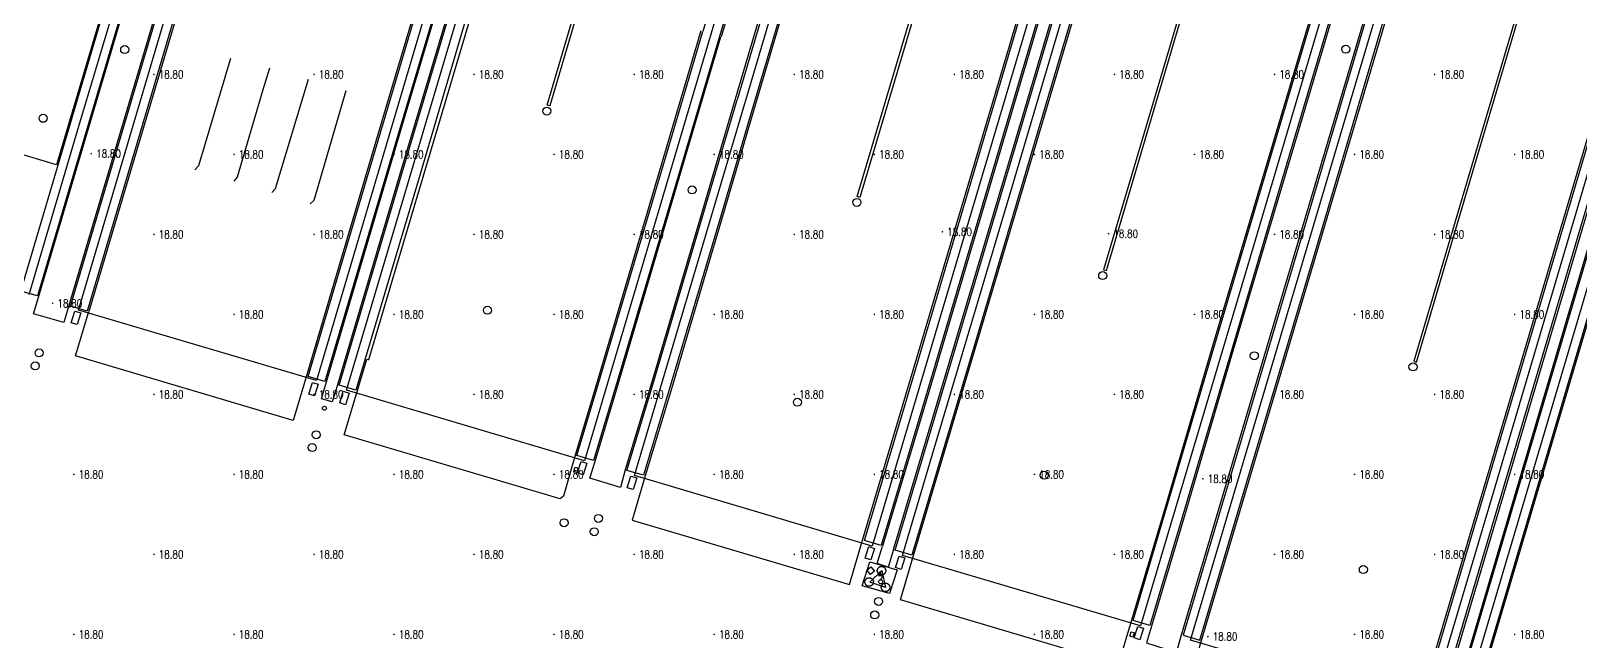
# Model space of a CAD drawing. Extents: x 404846 to 408477, y 3390929 to 3392894.
# Drawn here: x 406226 to 406419.5, y 3391653.5 to 3391729.8 of the extents above; entities that cross this region are included whole.
import ezdxf
from ezdxf.enums import TextEntityAlignment as Align

# ---------------------------------------------------------------- set-up
doc = ezdxf.new("R2010")
doc.units = 0
doc.header["$LTSCALE"] = 0.5
doc.layers.get('0').update_dxf_attribs({"linetype": 'CONTINUOUS'})
for name, color, linetype in [('3221', 6, 'CONTINUOUS'), ('DLDW', 11, 'CONTINUOUS'), ('DMTZ', 3, 'CONTINUOUS'), ('FZTZ', 7, 'CONTINUOUS'), ('GCD', 1, 'CONTINUOUS'), ('GXYZ', 2, 'CONTINUOUS'), ('JMD', 6, 'CONTINUOUS'), ('SXSS', 5, 'CONTINUOUS'), ('ZBTZ', 3, 'CONTINUOUS')]:
    doc.layers.add(name, color=color, linetype=linetype)
doc.styles.add('HZ', font='rs.shx', dxfattribs={"width": 0.8, "bigfont": 'hztxt.shx'})
doc.linetypes.add('10422', pattern='A,0.75,[150,AAA.SHX,S=0.5,R=0,X=0,Y=0.5],1.5,[177,AAA.SHX,S=1,R=0,X=0,Y=0.4],0.75', length=3)
doc.linetypes.add('1161', pattern='A,0,[149,AAA.SHX,S=0.15,R=0,X=0,Y=0],-1.6', length=1.6)
doc.linetypes.add('444', pattern='A,4.5,[145,AAA.SHX,S=1,R=0,X=0,Y=1],4.5,-0.5,[146,AAA.SHX,S=1,R=0,X=0,Y=0],-0.5', length=10)

# ---------------------------------------------------------------- blocks, each defined once
blk = doc.blocks.new('GC200')
at = {"linetype": 'Continuous', "const_width": 0.2, "flags": 128}
blk.add_lwpolyline([(-0.1, 0, 1), (0.1, 0, 1)], format="xyb", close=True, dxfattribs=at)
blk = doc.blocks.new('gc170')
at = {"linetype": 'Continuous'}
blk.add_circle((0, 0), 0.5, dxfattribs=at)
blk = doc.blocks.new('gc188')
blk.add_circle((0, 0), 1)
blk = doc.blocks.new('gc132')
at = {"linetype": 'Continuous'}
for points in [[(0, 2.5), (-0.58, 1.5)], [(0.58, 1.5), (-0.58, 1.5)], [(0, 2.5), (-0.52, 2.2)], [(0, 2.5), (0, 1.9)], [(0.58, 1.5), (0, 0.5)]]:
    blk.add_lwpolyline(points, dxfattribs=at)
blk.add_circle((0, 0), 0.5, dxfattribs=at)

msp = doc.modelspace()

# ---------------------------------------------------------------- linework, layer by layer
at = {"layer": '3221', "color": 6}
for points in [[(406222.058, 3391793.734, 18.825), (406240.981, 3391857.474, 18.967), (406248.828, 3391883.928, 18.765), (406252.893, 3391897.652, 18.789), (406260.068, 3391921.948, 19.008), (406269.552, 3391953.881, 18.843), (406283.226, 3391999.984, 18.679), (406291.42, 3392027.632, 18.98), (406300.826, 3392059.43, 18.755), (406330.553, 3392050.637, 18.755), (406321.145, 3392018.83, 18.98), (406312.946, 3391991.169, 18.679), (406299.271, 3391945.06, 18.843), (406289.792, 3391913.146, 19.008), (406282.617, 3391888.848, 18.789), (406278.55, 3391875.118, 18.765), (406270.699, 3391848.652, 18.967), (406251.776, 3391784.914, 18.825), (406246.28, 3391766.397, 18.855), (406243.272, 3391756.231, 18.84), (406241.392, 3391749.888, 18.828), (406236.715, 3391733.919, 18.759), (406231.935, 3391717.868, 18.788), (406225.742, 3391696.817, 18.729)], [(406410.488, 3391810.185, 18.637), (406402.525, 3391783.289, 18.637), (406390.182, 3391741.709, 18.636), (406378.298, 3391701.517, 18.81), (406368.357, 3391668.068, 18.637), (406364.616, 3391655.441, 18.455), (406334.893, 3391664.249, 18.455), (406338.639, 3391676.888, 18.637), (406348.577, 3391710.328, 18.81), (406360.459, 3391750.514, 18.636), (406372.804, 3391792.101, 18.637), (406380.784, 3391819.056, 18.637)], [(406365.319, 3391780.768, 18.831), (406354.147, 3391743.191, 19.111), (406341.893, 3391701.795, 19.079), (406331.094, 3391665.411, 18.79), (406301.375, 3391674.232, 18.79), (406312.171, 3391710.606, 19.079), (406324.427, 3391752.008, 19.111), (406335.605, 3391789.602, 18.831)], [(406446.818, 3391786.924, 18.614), (406427.87, 3391722.881, 18.831), (406416.452, 3391684.342, 18.783), (406404.433, 3391643.693, 18.757), (406434.161, 3391634.903, 18.757), (406446.177, 3391675.544, 18.783), (406457.592, 3391714.07, 18.831), (406476.54, 3391778.114, 18.614)], [(406438.548, 3391772.909, 18.888), (406429.783, 3391743.285, 18.809), (406420.426, 3391711.809, 18.84), (406408.864, 3391672.788, 18.814), (406400.589, 3391644.849, 18.755), (406370.865, 3391653.652, 18.755), (406379.14, 3391681.593, 18.814), (406390.707, 3391720.63, 18.84), (406400.063, 3391752.1, 18.809), (406408.822, 3391781.704, 18.888)], [(406278.076, 3391741.602, 18.7), (406261.657, 3391686.127, 18.804), (406231.932, 3391694.925, 18.804), (406248.35, 3391750.4, 18.7)], [(406311.319, 3391730.664, 18.804), (406295.13, 3391676.076, 18.732), (406265.41, 3391684.89, 18.732), (406281.601, 3391739.488, 18.804)]]:
    msp.add_polyline3d(points, dxfattribs=at)
at = {"layer": 'DLDW', "linetype": 'Continuous', "elevation": 19.319, "flags": 128}
msp.add_lwpolyline([(406332.763, 3391660.26), (406330.782, 3391660.906), (406332.286, 3391662.372), (406332.763, 3391660.26)], close=True, dxfattribs=at)
at = {"layer": 'DMTZ', "linetype": '10422', "flags": 128}
for points, elevation in [([(406333.257, 3391659.478), (406329.839, 3391660.458), (406330.79, 3391663.443), (406334.192, 3391662.468), (406333.257, 3391659.478)], 18.975), ([(406332.365, 3391661.818), (406332.319, 3391661.81), (406332.273, 3391661.807), (406332.227, 3391661.807), (406332.18, 3391661.812), (406332.135, 3391661.821), (406332.09, 3391661.833), (406332.047, 3391661.849), (406332.005, 3391661.87), (406331.965, 3391661.893), (406331.927, 3391661.92), (406331.892, 3391661.95), (406331.86, 3391661.984), (406331.83, 3391662.02), (406331.804, 3391662.058), (406331.781, 3391662.098), (406331.762, 3391662.141), (406331.747, 3391662.184), (406331.735, 3391662.229), (406331.728, 3391662.275), (406331.724, 3391662.321), (406331.725, 3391662.368), (406331.729, 3391662.414), (406331.738, 3391662.46), (406331.75, 3391662.504), (406331.767, 3391662.548), (406331.787, 3391662.59), (406331.81, 3391662.629), (406331.837, 3391662.667), (406331.868, 3391662.702), (406331.901, 3391662.735), (406331.937, 3391662.764), (406331.975, 3391662.79), (406332.015, 3391662.813), (406332.058, 3391662.832), (406332.102, 3391662.848), (406332.147, 3391662.859), (406332.192, 3391662.867), (406332.239, 3391662.87), (406332.285, 3391662.87), (406332.331, 3391662.865), (406332.377, 3391662.857), (406332.421, 3391662.844), (406332.465, 3391662.828), (406332.507, 3391662.808), (406332.547, 3391662.784), (406332.584, 3391662.757), (406332.62, 3391662.727), (406332.652, 3391662.694), (406332.681, 3391662.658), (406332.708, 3391662.619), (406332.73, 3391662.579), (406332.749, 3391662.537), (406332.765, 3391662.493), (406332.776, 3391662.448), (406332.784, 3391662.402), (406332.787, 3391662.356), (406332.787, 3391662.309), (406332.782, 3391662.263), (406332.774, 3391662.218), (406332.761, 3391662.173), (406332.745, 3391662.129), (406332.725, 3391662.088), (406332.701, 3391662.048), (406332.674, 3391662.01), (406332.644, 3391661.975), (406332.611, 3391661.942), (406332.575, 3391661.913), (406332.537, 3391661.887), (406332.496, 3391661.864), (406332.454, 3391661.845), (406332.41, 3391661.829), (406332.365, 3391661.818)], 19.343), ([(406330.819, 3391660.402), (406330.773, 3391660.395), (406330.727, 3391660.391), (406330.681, 3391660.392), (406330.635, 3391660.396), (406330.589, 3391660.405), (406330.544, 3391660.417), (406330.501, 3391660.434), (406330.459, 3391660.454), (406330.419, 3391660.478), (406330.381, 3391660.505), (406330.346, 3391660.535), (406330.314, 3391660.568), (406330.284, 3391660.604), (406330.258, 3391660.642), (406330.235, 3391660.683), (406330.216, 3391660.725), (406330.201, 3391660.769), (406330.189, 3391660.814), (406330.182, 3391660.859), (406330.178, 3391660.906), (406330.179, 3391660.952), (406330.183, 3391660.998), (406330.192, 3391661.044), (406330.204, 3391661.089), (406330.221, 3391661.132), (406330.241, 3391661.174), (406330.265, 3391661.214), (406330.292, 3391661.252), (406330.322, 3391661.287), (406330.355, 3391661.319), (406330.391, 3391661.349), (406330.429, 3391661.375), (406330.47, 3391661.398), (406330.512, 3391661.417), (406330.556, 3391661.432), (406330.601, 3391661.444), (406330.646, 3391661.451), (406330.693, 3391661.455), (406330.739, 3391661.454), (406330.785, 3391661.45), (406330.831, 3391661.441), (406330.876, 3391661.428), (406330.919, 3391661.412), (406330.961, 3391661.392), (406331.001, 3391661.368), (406331.038, 3391661.341), (406331.074, 3391661.311), (406331.106, 3391661.278), (406331.136, 3391661.242), (406331.162, 3391661.204), (406331.184, 3391661.163), (406331.204, 3391661.121), (406331.219, 3391661.077), (406331.231, 3391661.032), (406331.238, 3391660.986), (406331.242, 3391660.94), (406331.241, 3391660.894), (406331.236, 3391660.848), (406331.228, 3391660.802), (406331.215, 3391660.757), (406331.199, 3391660.714), (406331.179, 3391660.672), (406331.155, 3391660.632), (406331.128, 3391660.594), (406331.098, 3391660.559), (406331.065, 3391660.527), (406331.029, 3391660.497), (406330.991, 3391660.471), (406330.95, 3391660.448), (406330.908, 3391660.429), (406330.864, 3391660.414), (406330.819, 3391660.402)], 19.343), ([(406332.868, 3391659.738), (406332.822, 3391659.73), (406332.776, 3391659.727), (406332.73, 3391659.727), (406332.684, 3391659.732), (406332.638, 3391659.74), (406332.593, 3391659.753), (406332.55, 3391659.769), (406332.508, 3391659.789), (406332.468, 3391659.813), (406332.43, 3391659.84), (406332.395, 3391659.87), (406332.363, 3391659.903), (406332.333, 3391659.939), (406332.307, 3391659.978), (406332.284, 3391660.018), (406332.265, 3391660.06), (406332.25, 3391660.104), (406332.238, 3391660.149), (406332.231, 3391660.195), (406332.227, 3391660.241), (406332.228, 3391660.288), (406332.232, 3391660.334), (406332.241, 3391660.379), (406332.253, 3391660.424), (406332.27, 3391660.467), (406332.29, 3391660.509), (406332.314, 3391660.549), (406332.341, 3391660.587), (406332.371, 3391660.622), (406332.404, 3391660.655), (406332.44, 3391660.684), (406332.478, 3391660.71), (406332.519, 3391660.733), (406332.561, 3391660.752), (406332.605, 3391660.767), (406332.65, 3391660.779), (406332.695, 3391660.786), (406332.742, 3391660.79), (406332.788, 3391660.789), (406332.834, 3391660.785), (406332.88, 3391660.776), (406332.925, 3391660.764), (406332.968, 3391660.747), (406333.01, 3391660.727), (406333.05, 3391660.704), (406333.088, 3391660.677), (406333.123, 3391660.646), (406333.155, 3391660.613), (406333.185, 3391660.577), (406333.211, 3391660.539), (406333.234, 3391660.499), (406333.253, 3391660.456), (406333.268, 3391660.413), (406333.28, 3391660.368), (406333.287, 3391660.322), (406333.291, 3391660.276), (406333.29, 3391660.229), (406333.286, 3391660.183), (406333.277, 3391660.137), (406333.264, 3391660.093), (406333.248, 3391660.049), (406333.228, 3391660.007), (406333.204, 3391659.967), (406333.177, 3391659.93), (406333.147, 3391659.895), (406333.114, 3391659.862), (406333.078, 3391659.833), (406333.04, 3391659.807), (406332.999, 3391659.784), (406332.957, 3391659.765), (406332.913, 3391659.749), (406332.868, 3391659.738)], 19.343)]:
    msp.add_lwpolyline(points, close=True, dxfattribs=dict(at, elevation=elevation))
at = {"layer": 'FZTZ', "linetype": 'Continuous', "flags": 128}
for points, elevation in [([(406250.918, 3391726.367), (406246.922, 3391712.953), (406246.477, 3391712.45)], 19.919), ([(406255.796, 3391725.174), (406254.967, 3391722.449), (406251.743, 3391711.525), (406251.34, 3391711.055)], 20.033), ([(406260.617, 3391723.763), (406256.515, 3391710.065), (406256.103, 3391709.628)], 20.044), ([(406265.352, 3391722.338), (406261.33, 3391708.628), (406260.891, 3391708.185)], 20.027)]:
    msp.add_lwpolyline(points, dxfattribs=dict(at, elevation=elevation))
for points, elevation in [([(406294.35, 3391675.17), (406294.184, 3391674.61), (406293.8, 3391674.724), (406293.966, 3391675.284), (406294.35, 3391675.17)], 19.968), ([(406330.88, 3391661.868), (406330.421, 3391662.419), (406330.92, 3391662.835), (406331.379, 3391662.284), (406330.88, 3391661.868)], 20.98), ([(406363.806, 3391654.604), (406363.637, 3391654.052), (406363.272, 3391654.164), (406363.441, 3391654.716), (406363.806, 3391654.604)], 19.891)]:
    msp.add_lwpolyline(points, close=True, dxfattribs=dict(at, elevation=elevation))
at = {"layer": 'JMD', "linetype": '444', "elevation": 19.944, "flags": 128}
msp.add_lwpolyline([(406283.096, 3391739.022), (406268.152, 3391688.688)], dxfattribs=at)
at = {"layer": 'SXSS', "linetype": 'Continuous', "flags": 128}
for points, elevation in [([(406362.912, 3391821.523), (406355.108, 3391795.238), (406341.724, 3391749.903), (406329.552, 3391708.999), (406329.199, 3391709.104), (406341.371, 3391750.007), (406354.755, 3391795.343), (406362.554, 3391821.63)], 18.817), ([(406388.252, 3391795.294), (406366.185, 3391720.854), (406360.009, 3391699.963), (406360.356, 3391699.861), (406366.532, 3391720.752), (406388.6, 3391795.191)], 18.827), ([(406426.912, 3391783.627), (406422.248, 3391767.831), (406406.009, 3391713.051), (406398.742, 3391688.53), (406399.082, 3391688.43), (406406.349, 3391712.951), (406422.587, 3391767.731), (406427.252, 3391783.527)], 18.893), ([(406294.237, 3391732.024), (406290.822, 3391720.442), (406290.467, 3391720.547), (406293.898, 3391732.124)], 18.657)]:
    msp.add_lwpolyline(points, dxfattribs=dict(at, elevation=elevation))
at = {"layer": 'ZBTZ', "linetype": '1161', "flags": 128}
for points, elevation in [([(406270.107, 3391851.005), (406264.492, 3391832.134), (406252.141, 3391790.455), (406244.641, 3391765.151), (406234.596, 3391731.291), (406229.204, 3391713.084), (406203.742, 3391720.684)], 18.897), ([(406272.348, 3391850.338), (406266.734, 3391831.468), (406254.383, 3391789.791), (406246.883, 3391764.486), (406236.838, 3391730.627), (406226.79, 3391696.694), (406224.728, 3391697.304), (406234.777, 3391731.238), (406244.822, 3391765.097), (406252.322, 3391790.401), (406264.673, 3391832.08), (406270.288, 3391850.951)], 18.913), ([(406276.753, 3391850.655), (406272.022, 3391834.806), (406264.599, 3391809.734), (406253.373, 3391771.753), (406246.75, 3391749.542), (406237.978, 3391719.909), (406230.729, 3391695.477), (406230.088, 3391693.351), (406226.329, 3391694.458), (406226.959, 3391696.644), (406237.008, 3391730.576), (406247.053, 3391764.435), (406254.553, 3391789.74), (406266.903, 3391831.418), (406272.539, 3391850.284)], 18.838), ([(406279.023, 3391849.982), (406274.292, 3391834.131), (406266.869, 3391809.063), (406255.643, 3391771.079), (406249.02, 3391748.867), (406240.249, 3391719.236), (406232.999, 3391694.804), (406230.933, 3391695.417), (406238.182, 3391719.848), (406246.953, 3391749.481), (406253.577, 3391771.692), (406264.802, 3391809.674), (406272.226, 3391834.745), (406276.934, 3391850.602)], 18.781), ([(406279.244, 3391849.917), (406274.52, 3391834.063), (406267.098, 3391808.995), (406255.871, 3391771.011), (406249.248, 3391748.799), (406240.477, 3391719.168), (406233.228, 3391694.736)], 18.781), ([(406340.832, 3391834.049), (406336.278, 3391818.553), (406330.313, 3391798.53), (406327.112, 3391787.738), (406320.856, 3391766.593), (406309.931, 3391729.747)], 18.952), ([(406342.925, 3391833.426), (406338.347, 3391817.941), (406332.381, 3391797.916), (406329.18, 3391787.125), (406322.925, 3391765.981), (406311.999, 3391729.134)], 18.952), ([(406343.14, 3391833.362), (406338.568, 3391817.876), (406332.601, 3391797.85), (406329.401, 3391787.06), (406323.145, 3391765.915), (406312.22, 3391729.069)], 18.952), ([(406343.98, 3391822.46), (406340.695, 3391811.405), (406336.283, 3391796.714), (406329.103, 3391772.37), (406322.313, 3391749.519), (406313.966, 3391721.267)], 18.759), ([(406344.193, 3391822.391), (406340.939, 3391811.333), (406336.528, 3391796.641), (406329.348, 3391772.298), (406322.558, 3391749.446), (406314.211, 3391721.194)], 18.759), ([(406346.257, 3391821.784), (406343.002, 3391810.72), (406338.59, 3391796.027), (406331.411, 3391771.687), (406324.621, 3391748.835), (406316.275, 3391720.585)], 18.759), ([(406346.454, 3391821.726), (406343.199, 3391810.661), (406338.787, 3391795.969), (406331.608, 3391771.629), (406324.818, 3391748.776), (406316.471, 3391720.526)], 18.759), ([(406333.771, 3391664.977), (406341.555, 3391691.105), (406349.776, 3391718.799), (406360.393, 3391754.662), (406371.387, 3391791.841), (406374.118, 3391801.063)], 18.697), ([(406376.395, 3391800.388), (406373.665, 3391791.167), (406362.67, 3391753.988), (406352.054, 3391718.124), (406343.832, 3391690.428), (406336.048, 3391664.299), (406333.98, 3391664.915), (406341.764, 3391691.043), (406349.985, 3391718.737), (406360.601, 3391754.6), (406371.596, 3391791.779), (406374.327, 3391801.001)], 18.697), ([(406336.27, 3391664.233), (406344.054, 3391690.362), (406352.276, 3391718.058), (406362.892, 3391753.922), (406373.887, 3391791.101), (406376.617, 3391800.323)], 18.697), ([(406403.499, 3391791.152), (406395.811, 3391765.244), (406388.478, 3391740.446), (406380.905, 3391714.914), (406373.71, 3391690.684), (406367.472, 3391669.544), (406363.484, 3391656.172)], 18.573), ([(406405.795, 3391790.471), (406398.107, 3391764.564), (406390.774, 3391739.766), (406383.2, 3391714.233), (406376.006, 3391690.004), (406369.767, 3391668.863), (406365.778, 3391655.487), (406363.681, 3391656.113), (406367.67, 3391669.485), (406373.908, 3391690.625), (406381.103, 3391714.855), (406388.676, 3391740.388), (406396.009, 3391765.186), (406403.697, 3391791.093)], 18.573), ([(406405.994, 3391790.412), (406398.306, 3391764.505), (406390.973, 3391739.707), (406383.4, 3391714.173), (406376.205, 3391689.945), (406369.967, 3391668.803), (406365.977, 3391655.428), (406365.358, 3391653.313), (406369.111, 3391652.111), (406369.754, 3391654.336), (406376.067, 3391675.655), (406384.411, 3391703.685), (406392.871, 3391732.326), (406401.059, 3391760.016), (406409.947, 3391790.092)], 18.55), ([(406410.131, 3391790.038), (406401.263, 3391759.956), (406393.074, 3391732.266), (406384.614, 3391703.625), (406376.27, 3391675.595), (406369.957, 3391654.275), (406372.035, 3391653.66), (406378.348, 3391674.978), (406386.692, 3391703.009), (406395.153, 3391731.651), (406403.341, 3391759.34), (406412.2, 3391789.425)], 18.493), ([(406372.252, 3391653.596), (406378.565, 3391674.913), (406386.91, 3391702.944), (406395.37, 3391731.587), (406403.558, 3391759.275), (406412.407, 3391789.363)], 18.493), ([(406316.471, 3391720.526), (406312.352, 3391706.491), (406306.002, 3391685.057), (406302.743, 3391674.199), (406301.116, 3391668.656), (406328.238, 3391660.596), (406329.87, 3391666.175), (406334.966, 3391683.202), (406349.516, 3391732.284), (406357.977, 3391760.719), (406365.13, 3391784.84)], 18.843), ([(406367.459, 3391784.149), (406360.306, 3391760.027), (406351.845, 3391731.593), (406337.294, 3391682.509), (406332.198, 3391665.479), (406330.117, 3391666.102), (406335.212, 3391683.129), (406349.763, 3391732.211), (406358.224, 3391760.645), (406365.376, 3391784.766)], 18.82), ([(406367.651, 3391784.092), (406360.499, 3391759.97), (406352.038, 3391731.536), (406337.486, 3391682.451), (406332.39, 3391665.421)], 18.82), ([(406399.469, 3391645.577), (406408.288, 3391675.333), (406418.692, 3391710.482), (406428.696, 3391744.194), (406438.224, 3391776.481)], 18.862), ([(406438.448, 3391776.415), (406428.92, 3391744.128), (406418.916, 3391710.416), (406408.512, 3391675.267), (406399.693, 3391645.51), (406401.737, 3391644.905), (406410.555, 3391674.661), (406420.96, 3391709.81), (406430.963, 3391743.523), (406440.532, 3391775.799)], 18.863), ([(406442.096, 3391775.461), (406431.75, 3391740.652), (406417.812, 3391693.536), (406403.29, 3391644.437), (406402.649, 3391642.223), (406401.314, 3391642.674), (406401.965, 3391644.837), (406410.783, 3391674.594), (406421.188, 3391709.743), (406431.192, 3391743.455), (406440.761, 3391775.732)], 18.857), ([(406444.39, 3391774.78), (406434.045, 3391739.971), (406420.107, 3391692.857), (406405.585, 3391643.758), (406403.473, 3391644.383), (406417.994, 3391693.482), (406431.933, 3391740.597), (406442.278, 3391775.407)], 18.854), ([(406444.569, 3391774.726), (406434.224, 3391739.918), (406420.286, 3391692.804), (406405.764, 3391643.705)], 18.854), ([(406276.826, 3391742.059), (406270.266, 3391719.967), (406260.422, 3391686.691)], 18.763), ([(406279.146, 3391741.371), (406272.562, 3391719.285), (406262.718, 3391686.011), (406260.646, 3391686.625), (406270.49, 3391719.901), (406277.04, 3391741.996)], 18.763), ([(406280.691, 3391740.839), (406272.089, 3391711.899), (406264.275, 3391685.583), (406263.635, 3391683.435), (406262.277, 3391683.836), (406262.92, 3391685.952), (406272.765, 3391719.225), (406279.344, 3391741.312)], 18.747), ([(406282.924, 3391740.18), (406274.4, 3391711.212), (406266.585, 3391684.897), (406264.48, 3391685.522), (406272.294, 3391711.838), (406280.914, 3391740.773)], 18.742), ([(406309.703, 3391729.812), (406305.037, 3391714.018), (406296.529, 3391685.255), (406293.983, 3391676.791)], 18.868), ([(406311.999, 3391729.134), (406307.334, 3391713.339), (406298.824, 3391684.57), (406296.276, 3391676.101), (406294.202, 3391676.725), (406296.748, 3391685.19), (406305.256, 3391713.954), (406309.922, 3391729.748)], 18.868), ([(406313.966, 3391721.267), (406309.849, 3391707.23), (406303.501, 3391685.803), (406300.243, 3391674.949), (406299.629, 3391672.759), (406295.825, 3391673.901), (406296.463, 3391676.045), (406299.011, 3391684.515), (406307.521, 3391713.284), (406312.187, 3391729.079)], 18.862), ([(406316.275, 3391720.585), (406312.136, 3391706.555), (406305.785, 3391685.121), (406302.527, 3391674.264), (406300.458, 3391674.884), (406303.716, 3391685.738), (406310.064, 3391707.167), (406314.211, 3391721.194)], 18.889), ([(406260.422, 3391686.691), (406258.761, 3391681.127), (406231.547, 3391689.192), (406233.228, 3391694.736)], 18.75), ([(406293.983, 3391676.791), (406292.523, 3391671.665), (406292.09, 3391671.306), (406265.109, 3391679.305), (406267.675, 3391687.804), (406267.959, 3391688.769), (406268.152, 3391688.688)], 18.793), ([(406333.771, 3391664.977), (406333.096, 3391662.792), (406331.694, 3391663.24), (406332.39, 3391665.421)], 18.691), ([(406363.484, 3391656.172), (406361.95, 3391650.987), (406361.52, 3391650.703), (406334.634, 3391658.694), (406336.27, 3391664.233)], 18.562), ([(406399.469, 3391645.577), (406397.841, 3391640.036), (406370.605, 3391648.084), (406372.252, 3391653.596)], 18.872)]:
    msp.add_lwpolyline(points, dxfattribs=dict(at, elevation=elevation))
for points, elevation in [([(406231.756, 3391693.111), (406231.037, 3391693.334), (406231.487, 3391694.783), (406232.206, 3391694.559), (406231.756, 3391693.111)], 18.917), ([(406261.426, 3391684.2), (406260.708, 3391684.424), (406261.158, 3391685.872), (406261.877, 3391685.649), (406261.426, 3391684.2)], 18.917), ([(406265.288, 3391683.092), (406264.569, 3391683.316), (406265.019, 3391684.764), (406265.738, 3391684.541), (406265.288, 3391683.092)], 18.917), ([(406294.988, 3391674.333), (406294.27, 3391674.556), (406294.72, 3391676.005), (406295.439, 3391675.781), (406294.988, 3391674.333)], 18.917), ([(406301.217, 3391672.484), (406300.499, 3391672.707), (406300.949, 3391674.156), (406301.668, 3391673.932), (406301.217, 3391672.484)], 18.917), ([(406330.929, 3391663.686), (406330.211, 3391663.909), (406330.661, 3391665.358), (406331.38, 3391665.134), (406330.929, 3391663.686)], 18.917), ([(406334.721, 3391662.504), (406334.003, 3391662.727), (406334.453, 3391664.176), (406335.172, 3391663.952), (406334.721, 3391662.504)], 18.917), ([(406364.533, 3391653.708), (406363.815, 3391653.932), (406364.265, 3391655.38), (406364.984, 3391655.157), (406364.533, 3391653.708)], 18.716)]:
    msp.add_lwpolyline(points, close=True, dxfattribs=dict(at, elevation=elevation))

# ---------------------------------------------------------------- block references
at = {"layer": 'DLDW', "linetype": 'Continuous', "xscale": 0.5, "yscale": 0.5}
msp.add_blockref('gc132', (406332.149, 3391660.95), dxfattribs=at)
at = {"layer": 'GCD', "linetype": 'Continuous'}
ref = msp.add_blockref('GC200', (406241.358, 3391724.379, 18.8), dxfattribs=dict(at, xscale=0.5, yscale=0.5, zscale=0.5))
ref.add_attrib('height', '18.80', dxfattribs={"linetype": 'Continuous', "height": 1, "style": 'HZ', "width": 0.8}).set_placement((406241.958, 3391724.379, 18.8), align=Align.MIDDLE_LEFT)
ref = msp.add_blockref('GC200', (406261.358, 3391724.379, 18.8), dxfattribs=dict(at, xscale=0.5, yscale=0.5, zscale=0.5))
ref.add_attrib('height', '18.80', dxfattribs={"linetype": 'Continuous', "height": 1, "style": 'HZ', "width": 0.8}).set_placement((406261.958, 3391724.379, 18.8), align=Align.MIDDLE_LEFT)
ref = msp.add_blockref('GC200', (406281.358, 3391724.379, 18.8), dxfattribs=dict(at, xscale=0.5, yscale=0.5, zscale=0.5))
ref.add_attrib('height', '18.80', dxfattribs={"linetype": 'Continuous', "height": 1, "style": 'HZ', "width": 0.8}).set_placement((406281.958, 3391724.379, 18.8), align=Align.MIDDLE_LEFT)
ref = msp.add_blockref('GC200', (406301.358, 3391724.379, 18.8), dxfattribs=dict(at, xscale=0.5, yscale=0.5, zscale=0.5))
ref.add_attrib('height', '18.80', dxfattribs={"linetype": 'Continuous', "height": 1, "style": 'HZ', "width": 0.8}).set_placement((406301.958, 3391724.379, 18.8), align=Align.MIDDLE_LEFT)
ref = msp.add_blockref('GC200', (406321.358, 3391724.379, 18.8), dxfattribs=dict(at, xscale=0.5, yscale=0.5, zscale=0.5))
ref.add_attrib('height', '18.80', dxfattribs={"linetype": 'Continuous', "height": 1, "style": 'HZ', "width": 0.8}).set_placement((406321.958, 3391724.379, 18.8), align=Align.MIDDLE_LEFT)
ref = msp.add_blockref('GC200', (406341.358, 3391724.379, 18.8), dxfattribs=dict(at, xscale=0.5, yscale=0.5, zscale=0.5))
ref.add_attrib('height', '18.80', dxfattribs={"linetype": 'Continuous', "height": 1, "style": 'HZ', "width": 0.8}).set_placement((406341.958, 3391724.379, 18.8), align=Align.MIDDLE_LEFT)
ref = msp.add_blockref('GC200', (406361.358, 3391724.379, 18.8), dxfattribs=dict(at, xscale=0.5, yscale=0.5, zscale=0.5))
ref.add_attrib('height', '18.80', dxfattribs={"linetype": 'Continuous', "height": 1, "style": 'HZ', "width": 0.8}).set_placement((406361.958, 3391724.379, 18.8), align=Align.MIDDLE_LEFT)
ref = msp.add_blockref('GC200', (406381.358, 3391724.379, 18.8), dxfattribs=dict(at, xscale=0.5, yscale=0.5, zscale=0.5))
ref.add_attrib('height', '18.80', dxfattribs={"linetype": 'Continuous', "height": 1, "style": 'HZ', "width": 0.8}).set_placement((406381.958, 3391724.379, 18.8), align=Align.MIDDLE_LEFT)
ref = msp.add_blockref('GC200', (406401.358, 3391724.379, 18.8), dxfattribs=dict(at, xscale=0.5, yscale=0.5, zscale=0.5))
ref.add_attrib('height', '18.80', dxfattribs={"linetype": 'Continuous', "height": 1, "style": 'HZ', "width": 0.8}).set_placement((406401.958, 3391724.379, 18.8), align=Align.MIDDLE_LEFT)
ref = msp.add_blockref('GC200', (406233.54, 3391714.474, 18.8), dxfattribs=dict(at, xscale=0.5, yscale=0.5, zscale=0.5))
ref.add_attrib('height', '18.80', dxfattribs={"linetype": 'Continuous', "height": 1, "style": 'HZ', "width": 0.8}).set_placement((406234.14, 3391714.474, 18.8), align=Align.MIDDLE_LEFT)
ref = msp.add_blockref('GC200', (406251.358, 3391714.379, 18.8), dxfattribs=dict(at, xscale=0.5, yscale=0.5, zscale=0.5))
ref.add_attrib('height', '18.80', dxfattribs={"linetype": 'Continuous', "height": 1, "style": 'HZ', "width": 0.8}).set_placement((406251.958, 3391714.379, 18.8), align=Align.MIDDLE_LEFT)
ref = msp.add_blockref('GC200', (406271.358, 3391714.379, 18.8), dxfattribs=dict(at, xscale=0.5, yscale=0.5, zscale=0.5))
ref.add_attrib('height', '18.80', dxfattribs={"linetype": 'Continuous', "height": 1, "style": 'HZ', "width": 0.8}).set_placement((406271.958, 3391714.379, 18.8), align=Align.MIDDLE_LEFT)
ref = msp.add_blockref('GC200', (406291.358, 3391714.379, 18.8), dxfattribs=dict(at, xscale=0.5, yscale=0.5, zscale=0.5))
ref.add_attrib('height', '18.80', dxfattribs={"linetype": 'Continuous', "height": 1, "style": 'HZ', "width": 0.8}).set_placement((406291.958, 3391714.379, 18.8), align=Align.MIDDLE_LEFT)
ref = msp.add_blockref('GC200', (406311.358, 3391714.379, 18.8), dxfattribs=dict(at, xscale=0.5, yscale=0.5, zscale=0.5))
ref.add_attrib('height', '18.80', dxfattribs={"linetype": 'Continuous', "height": 1, "style": 'HZ', "width": 0.8}).set_placement((406311.958, 3391714.379, 18.8), align=Align.MIDDLE_LEFT)
ref = msp.add_blockref('GC200', (406331.358, 3391714.379, 18.8), dxfattribs=dict(at, xscale=0.5, yscale=0.5, zscale=0.5))
ref.add_attrib('height', '18.80', dxfattribs={"linetype": 'Continuous', "height": 1, "style": 'HZ', "width": 0.8}).set_placement((406331.958, 3391714.379, 18.8), align=Align.MIDDLE_LEFT)
ref = msp.add_blockref('GC200', (406351.358, 3391714.379, 18.8), dxfattribs=dict(at, xscale=0.5, yscale=0.5, zscale=0.5))
ref.add_attrib('height', '18.80', dxfattribs={"linetype": 'Continuous', "height": 1, "style": 'HZ', "width": 0.8}).set_placement((406351.958, 3391714.379, 18.8), align=Align.MIDDLE_LEFT)
ref = msp.add_blockref('GC200', (406371.358, 3391714.379, 18.8), dxfattribs=dict(at, xscale=0.5, yscale=0.5, zscale=0.5))
ref.add_attrib('height', '18.80', dxfattribs={"linetype": 'Continuous', "height": 1, "style": 'HZ', "width": 0.8}).set_placement((406371.958, 3391714.379, 18.8), align=Align.MIDDLE_LEFT)
ref = msp.add_blockref('GC200', (406391.358, 3391714.379, 18.8), dxfattribs=dict(at, xscale=0.5, yscale=0.5, zscale=0.5))
ref.add_attrib('height', '18.80', dxfattribs={"linetype": 'Continuous', "height": 1, "style": 'HZ', "width": 0.8}).set_placement((406391.958, 3391714.379, 18.8), align=Align.MIDDLE_LEFT)
ref = msp.add_blockref('GC200', (406411.358, 3391714.379, 18.8), dxfattribs=dict(at, xscale=0.5, yscale=0.5, zscale=0.5))
ref.add_attrib('height', '18.80', dxfattribs={"linetype": 'Continuous', "height": 1, "style": 'HZ', "width": 0.8}).set_placement((406411.958, 3391714.379, 18.8), align=Align.MIDDLE_LEFT)
ref = msp.add_blockref('GC200', (406241.358, 3391704.379, 18.8), dxfattribs=dict(at, xscale=0.5, yscale=0.5, zscale=0.5))
ref.add_attrib('height', '18.80', dxfattribs={"linetype": 'Continuous', "height": 1, "style": 'HZ', "width": 0.8}).set_placement((406241.958, 3391704.379, 18.8), align=Align.MIDDLE_LEFT)
ref = msp.add_blockref('GC200', (406261.358, 3391704.379, 18.8), dxfattribs=dict(at, xscale=0.5, yscale=0.5, zscale=0.5))
ref.add_attrib('height', '18.80', dxfattribs={"linetype": 'Continuous', "height": 1, "style": 'HZ', "width": 0.8}).set_placement((406261.958, 3391704.379, 18.8), align=Align.MIDDLE_LEFT)
ref = msp.add_blockref('GC200', (406281.358, 3391704.379, 18.8), dxfattribs=dict(at, xscale=0.5, yscale=0.5, zscale=0.5))
ref.add_attrib('height', '18.80', dxfattribs={"linetype": 'Continuous', "height": 1, "style": 'HZ', "width": 0.8}).set_placement((406281.958, 3391704.379, 18.8), align=Align.MIDDLE_LEFT)
ref = msp.add_blockref('GC200', (406301.358, 3391704.379, 18.8), dxfattribs=dict(at, xscale=0.5, yscale=0.5, zscale=0.5))
ref.add_attrib('height', '18.80', dxfattribs={"linetype": 'Continuous', "height": 1, "style": 'HZ', "width": 0.8}).set_placement((406301.958, 3391704.379, 18.8), align=Align.MIDDLE_LEFT)
ref = msp.add_blockref('GC200', (406321.358, 3391704.379, 18.8), dxfattribs=dict(at, xscale=0.5, yscale=0.5, zscale=0.5))
ref.add_attrib('height', '18.80', dxfattribs={"linetype": 'Continuous', "height": 1, "style": 'HZ', "width": 0.8}).set_placement((406321.958, 3391704.379, 18.8), align=Align.MIDDLE_LEFT)
ref = msp.add_blockref('GC200', (406339.863, 3391704.704, 18.8), dxfattribs=dict(at, xscale=0.5, yscale=0.5, zscale=0.5))
ref.add_attrib('height', '18.80', dxfattribs={"linetype": 'Continuous', "height": 1, "style": 'HZ', "width": 0.8}).set_placement((406340.463, 3391704.704, 18.8), align=Align.MIDDLE_LEFT)
ref = msp.add_blockref('GC200', (406360.623, 3391704.464, 18.8), dxfattribs=dict(at, xscale=0.5, yscale=0.5, zscale=0.5))
ref.add_attrib('height', '18.80', dxfattribs={"linetype": 'Continuous', "height": 1, "style": 'HZ', "width": 0.8}).set_placement((406361.223, 3391704.464, 18.8), align=Align.MIDDLE_LEFT)
ref = msp.add_blockref('GC200', (406381.358, 3391704.379, 18.8), dxfattribs=dict(at, xscale=0.5, yscale=0.5, zscale=0.5))
ref.add_attrib('height', '18.80', dxfattribs={"linetype": 'Continuous', "height": 1, "style": 'HZ', "width": 0.8}).set_placement((406381.958, 3391704.379, 18.8), align=Align.MIDDLE_LEFT)
ref = msp.add_blockref('GC200', (406401.358, 3391704.379, 18.8), dxfattribs=dict(at, xscale=0.5, yscale=0.5, zscale=0.5))
ref.add_attrib('height', '18.80', dxfattribs={"linetype": 'Continuous', "height": 1, "style": 'HZ', "width": 0.8}).set_placement((406401.958, 3391704.379, 18.8), align=Align.MIDDLE_LEFT)
ref = msp.add_blockref('GC200', (406228.704, 3391695.761, 18.8), dxfattribs=dict(at, xscale=0.5, yscale=0.5, zscale=0.5))
ref.add_attrib('height', '18.80', dxfattribs={"linetype": 'Continuous', "height": 1, "style": 'HZ', "width": 0.8}).set_placement((406229.304, 3391695.761, 18.8), align=Align.MIDDLE_LEFT)
ref = msp.add_blockref('GC200', (406251.358, 3391694.379, 18.8), dxfattribs=dict(at, xscale=0.5, yscale=0.5, zscale=0.5))
ref.add_attrib('height', '18.80', dxfattribs={"linetype": 'Continuous', "height": 1, "style": 'HZ', "width": 0.8}).set_placement((406251.958, 3391694.379, 18.8), align=Align.MIDDLE_LEFT)
ref = msp.add_blockref('GC200', (406271.358, 3391694.379, 18.8), dxfattribs=dict(at, xscale=0.5, yscale=0.5, zscale=0.5))
ref.add_attrib('height', '18.80', dxfattribs={"linetype": 'Continuous', "height": 1, "style": 'HZ', "width": 0.8}).set_placement((406271.958, 3391694.379, 18.8), align=Align.MIDDLE_LEFT)
ref = msp.add_blockref('GC200', (406291.358, 3391694.379, 18.8), dxfattribs=dict(at, xscale=0.5, yscale=0.5, zscale=0.5))
ref.add_attrib('height', '18.80', dxfattribs={"linetype": 'Continuous', "height": 1, "style": 'HZ', "width": 0.8}).set_placement((406291.958, 3391694.379, 18.8), align=Align.MIDDLE_LEFT)
ref = msp.add_blockref('GC200', (406311.358, 3391694.379, 18.8), dxfattribs=dict(at, xscale=0.5, yscale=0.5, zscale=0.5))
ref.add_attrib('height', '18.80', dxfattribs={"linetype": 'Continuous', "height": 1, "style": 'HZ', "width": 0.8}).set_placement((406311.958, 3391694.379, 18.8), align=Align.MIDDLE_LEFT)
ref = msp.add_blockref('GC200', (406331.358, 3391694.379, 18.8), dxfattribs=dict(at, xscale=0.5, yscale=0.5, zscale=0.5))
ref.add_attrib('height', '18.80', dxfattribs={"linetype": 'Continuous', "height": 1, "style": 'HZ', "width": 0.8}).set_placement((406331.958, 3391694.379, 18.8), align=Align.MIDDLE_LEFT)
ref = msp.add_blockref('GC200', (406351.358, 3391694.379, 18.8), dxfattribs=dict(at, xscale=0.5, yscale=0.5, zscale=0.5))
ref.add_attrib('height', '18.80', dxfattribs={"linetype": 'Continuous', "height": 1, "style": 'HZ', "width": 0.8}).set_placement((406351.958, 3391694.379, 18.8), align=Align.MIDDLE_LEFT)
ref = msp.add_blockref('GC200', (406371.358, 3391694.379, 18.8), dxfattribs=dict(at, xscale=0.5, yscale=0.5, zscale=0.5))
ref.add_attrib('height', '18.80', dxfattribs={"linetype": 'Continuous', "height": 1, "style": 'HZ', "width": 0.8}).set_placement((406371.958, 3391694.379, 18.8), align=Align.MIDDLE_LEFT)
ref = msp.add_blockref('GC200', (406391.358, 3391694.379, 18.8), dxfattribs=dict(at, xscale=0.5, yscale=0.5, zscale=0.5))
ref.add_attrib('height', '18.80', dxfattribs={"linetype": 'Continuous', "height": 1, "style": 'HZ', "width": 0.8}).set_placement((406391.958, 3391694.379, 18.8), align=Align.MIDDLE_LEFT)
ref = msp.add_blockref('GC200', (406411.358, 3391694.379, 18.8), dxfattribs=dict(at, xscale=0.5, yscale=0.5, zscale=0.5))
ref.add_attrib('height', '18.80', dxfattribs={"linetype": 'Continuous', "height": 1, "style": 'HZ', "width": 0.8}).set_placement((406411.958, 3391694.379, 18.8), align=Align.MIDDLE_LEFT)
ref = msp.add_blockref('GC200', (406241.358, 3391684.379, 18.8), dxfattribs=dict(at, xscale=0.5, yscale=0.5, zscale=0.5))
ref.add_attrib('height', '18.80', dxfattribs={"linetype": 'Continuous', "height": 1, "style": 'HZ', "width": 0.8}).set_placement((406241.958, 3391684.379, 18.8), align=Align.MIDDLE_LEFT)
ref = msp.add_blockref('GC200', (406261.358, 3391684.379, 18.8), dxfattribs=dict(at, xscale=0.5, yscale=0.5, zscale=0.5))
ref.add_attrib('height', '18.80', dxfattribs={"linetype": 'Continuous', "height": 1, "style": 'HZ', "width": 0.8}).set_placement((406261.958, 3391684.379, 18.8), align=Align.MIDDLE_LEFT)
ref = msp.add_blockref('GC200', (406281.358, 3391684.379, 18.8), dxfattribs=dict(at, xscale=0.5, yscale=0.5, zscale=0.5))
ref.add_attrib('height', '18.80', dxfattribs={"linetype": 'Continuous', "height": 1, "style": 'HZ', "width": 0.8}).set_placement((406281.958, 3391684.379, 18.8), align=Align.MIDDLE_LEFT)
ref = msp.add_blockref('GC200', (406301.358, 3391684.379, 18.8), dxfattribs=dict(at, xscale=0.5, yscale=0.5, zscale=0.5))
ref.add_attrib('height', '18.80', dxfattribs={"linetype": 'Continuous', "height": 1, "style": 'HZ', "width": 0.8}).set_placement((406301.958, 3391684.379, 18.8), align=Align.MIDDLE_LEFT)
ref = msp.add_blockref('GC200', (406321.358, 3391684.379, 18.8), dxfattribs=dict(at, xscale=0.5, yscale=0.5, zscale=0.5))
ref.add_attrib('height', '18.80', dxfattribs={"linetype": 'Continuous', "height": 1, "style": 'HZ', "width": 0.8}).set_placement((406321.958, 3391684.379, 18.8), align=Align.MIDDLE_LEFT)
ref = msp.add_blockref('GC200', (406341.358, 3391684.379, 18.8), dxfattribs=dict(at, xscale=0.5, yscale=0.5, zscale=0.5))
ref.add_attrib('height', '18.80', dxfattribs={"linetype": 'Continuous', "height": 1, "style": 'HZ', "width": 0.8}).set_placement((406341.958, 3391684.379, 18.8), align=Align.MIDDLE_LEFT)
ref = msp.add_blockref('GC200', (406361.358, 3391684.379, 18.8), dxfattribs=dict(at, xscale=0.5, yscale=0.5, zscale=0.5))
ref.add_attrib('height', '18.80', dxfattribs={"linetype": 'Continuous', "height": 1, "style": 'HZ', "width": 0.8}).set_placement((406361.958, 3391684.379, 18.8), align=Align.MIDDLE_LEFT)
ref = msp.add_blockref('GC200', (406381.358, 3391684.379, 18.8), dxfattribs=dict(at, xscale=0.5, yscale=0.5, zscale=0.5))
ref.add_attrib('height', '18.80', dxfattribs={"linetype": 'Continuous', "height": 1, "style": 'HZ', "width": 0.8}).set_placement((406381.958, 3391684.379, 18.8), align=Align.MIDDLE_LEFT)
ref = msp.add_blockref('GC200', (406401.358, 3391684.379, 18.8), dxfattribs=dict(at, xscale=0.5, yscale=0.5, zscale=0.5))
ref.add_attrib('height', '18.80', dxfattribs={"linetype": 'Continuous', "height": 1, "style": 'HZ', "width": 0.8}).set_placement((406401.958, 3391684.379, 18.8), align=Align.MIDDLE_LEFT)
ref = msp.add_blockref('GC200', (406231.358, 3391674.379, 18.8), dxfattribs=dict(at, xscale=0.5, yscale=0.5, zscale=0.5))
ref.add_attrib('height', '18.80', dxfattribs={"linetype": 'Continuous', "height": 1, "style": 'HZ', "width": 0.8}).set_placement((406231.958, 3391674.379, 18.8), align=Align.MIDDLE_LEFT)
ref = msp.add_blockref('GC200', (406251.358, 3391674.379, 18.8), dxfattribs=dict(at, xscale=0.5, yscale=0.5, zscale=0.5))
ref.add_attrib('height', '18.80', dxfattribs={"linetype": 'Continuous', "height": 1, "style": 'HZ', "width": 0.8}).set_placement((406251.958, 3391674.379, 18.8), align=Align.MIDDLE_LEFT)
ref = msp.add_blockref('GC200', (406271.358, 3391674.379, 18.8), dxfattribs=dict(at, xscale=0.5, yscale=0.5, zscale=0.5))
ref.add_attrib('height', '18.80', dxfattribs={"linetype": 'Continuous', "height": 1, "style": 'HZ', "width": 0.8}).set_placement((406271.958, 3391674.379, 18.8), align=Align.MIDDLE_LEFT)
ref = msp.add_blockref('GC200', (406291.358, 3391674.379, 18.8), dxfattribs=dict(at, xscale=0.5, yscale=0.5, zscale=0.5))
ref.add_attrib('height', '18.80', dxfattribs={"linetype": 'Continuous', "height": 1, "style": 'HZ', "width": 0.8}).set_placement((406291.958, 3391674.379, 18.8), align=Align.MIDDLE_LEFT)
ref = msp.add_blockref('GC200', (406311.358, 3391674.379, 18.8), dxfattribs=dict(at, xscale=0.5, yscale=0.5, zscale=0.5))
ref.add_attrib('height', '18.80', dxfattribs={"linetype": 'Continuous', "height": 1, "style": 'HZ', "width": 0.8}).set_placement((406311.958, 3391674.379, 18.8), align=Align.MIDDLE_LEFT)
ref = msp.add_blockref('GC200', (406331.358, 3391674.379, 18.8), dxfattribs=dict(at, xscale=0.5, yscale=0.5, zscale=0.5))
ref.add_attrib('height', '18.80', dxfattribs={"linetype": 'Continuous', "height": 1, "style": 'HZ', "width": 0.8}).set_placement((406331.958, 3391674.379, 18.8), align=Align.MIDDLE_LEFT)
ref = msp.add_blockref('GC200', (406351.358, 3391674.379, 18.8), dxfattribs=dict(at, xscale=0.5, yscale=0.5, zscale=0.5))
ref.add_attrib('height', '18.80', dxfattribs={"linetype": 'Continuous', "height": 1, "style": 'HZ', "width": 0.8}).set_placement((406351.958, 3391674.379, 18.8), align=Align.MIDDLE_LEFT)
ref = msp.add_blockref('GC200', (406372.414, 3391673.833, 18.8), dxfattribs=dict(at, xscale=0.5, yscale=0.5, zscale=0.5))
ref.add_attrib('height', '18.80', dxfattribs={"linetype": 'Continuous', "height": 1, "style": 'HZ', "width": 0.8}).set_placement((406373.014, 3391673.833, 18.8), align=Align.MIDDLE_LEFT)
ref = msp.add_blockref('GC200', (406391.358, 3391674.379, 18.8), dxfattribs=dict(at, xscale=0.5, yscale=0.5, zscale=0.5))
ref.add_attrib('height', '18.80', dxfattribs={"linetype": 'Continuous', "height": 1, "style": 'HZ', "width": 0.8}).set_placement((406391.958, 3391674.379, 18.8), align=Align.MIDDLE_LEFT)
ref = msp.add_blockref('GC200', (406411.358, 3391674.379, 18.8), dxfattribs=dict(at, xscale=0.5, yscale=0.5, zscale=0.5))
ref.add_attrib('height', '18.80', dxfattribs={"linetype": 'Continuous', "height": 1, "style": 'HZ', "width": 0.8}).set_placement((406411.958, 3391674.379, 18.8), align=Align.MIDDLE_LEFT)
ref = msp.add_blockref('GC200', (406241.358, 3391664.379, 18.8), dxfattribs=dict(at, xscale=0.5, yscale=0.5, zscale=0.5))
ref.add_attrib('height', '18.80', dxfattribs={"linetype": 'Continuous', "height": 1, "style": 'HZ', "width": 0.8}).set_placement((406241.958, 3391664.379, 18.8), align=Align.MIDDLE_LEFT)
ref = msp.add_blockref('GC200', (406261.358, 3391664.379, 18.8), dxfattribs=dict(at, xscale=0.5, yscale=0.5, zscale=0.5))
ref.add_attrib('height', '18.80', dxfattribs={"linetype": 'Continuous', "height": 1, "style": 'HZ', "width": 0.8}).set_placement((406261.958, 3391664.379, 18.8), align=Align.MIDDLE_LEFT)
ref = msp.add_blockref('GC200', (406281.358, 3391664.379, 18.8), dxfattribs=dict(at, xscale=0.5, yscale=0.5, zscale=0.5))
ref.add_attrib('height', '18.80', dxfattribs={"linetype": 'Continuous', "height": 1, "style": 'HZ', "width": 0.8}).set_placement((406281.958, 3391664.379, 18.8), align=Align.MIDDLE_LEFT)
ref = msp.add_blockref('GC200', (406301.358, 3391664.379, 18.8), dxfattribs=dict(at, xscale=0.5, yscale=0.5, zscale=0.5))
ref.add_attrib('height', '18.80', dxfattribs={"linetype": 'Continuous', "height": 1, "style": 'HZ', "width": 0.8}).set_placement((406301.958, 3391664.379, 18.8), align=Align.MIDDLE_LEFT)
ref = msp.add_blockref('GC200', (406321.358, 3391664.379, 18.8), dxfattribs=dict(at, xscale=0.5, yscale=0.5, zscale=0.5))
ref.add_attrib('height', '18.80', dxfattribs={"linetype": 'Continuous', "height": 1, "style": 'HZ', "width": 0.8}).set_placement((406321.958, 3391664.379, 18.8), align=Align.MIDDLE_LEFT)
ref = msp.add_blockref('GC200', (406341.358, 3391664.379, 18.8), dxfattribs=dict(at, xscale=0.5, yscale=0.5, zscale=0.5))
ref.add_attrib('height', '18.80', dxfattribs={"linetype": 'Continuous', "height": 1, "style": 'HZ', "width": 0.8}).set_placement((406341.958, 3391664.379, 18.8), align=Align.MIDDLE_LEFT)
ref = msp.add_blockref('GC200', (406361.358, 3391664.379, 18.8), dxfattribs=dict(at, xscale=0.5, yscale=0.5, zscale=0.5))
ref.add_attrib('height', '18.80', dxfattribs={"linetype": 'Continuous', "height": 1, "style": 'HZ', "width": 0.8}).set_placement((406361.958, 3391664.379, 18.8), align=Align.MIDDLE_LEFT)
ref = msp.add_blockref('GC200', (406381.358, 3391664.379, 18.8), dxfattribs=dict(at, xscale=0.5, yscale=0.5, zscale=0.5))
ref.add_attrib('height', '18.80', dxfattribs={"linetype": 'Continuous', "height": 1, "style": 'HZ', "width": 0.8}).set_placement((406381.958, 3391664.379, 18.8), align=Align.MIDDLE_LEFT)
ref = msp.add_blockref('GC200', (406401.358, 3391664.379, 18.8), dxfattribs=dict(at, xscale=0.5, yscale=0.5, zscale=0.5))
ref.add_attrib('height', '18.80', dxfattribs={"linetype": 'Continuous', "height": 1, "style": 'HZ', "width": 0.8}).set_placement((406401.958, 3391664.379, 18.8), align=Align.MIDDLE_LEFT)
ref = msp.add_blockref('GC200', (406231.358, 3391654.379, 18.8), dxfattribs=dict(at, xscale=0.5, yscale=0.5, zscale=0.5))
ref.add_attrib('height', '18.80', dxfattribs={"linetype": 'Continuous', "height": 1, "style": 'HZ', "width": 0.8}).set_placement((406231.958, 3391654.379, 18.8), align=Align.MIDDLE_LEFT)
ref = msp.add_blockref('GC200', (406251.358, 3391654.379, 18.8), dxfattribs=dict(at, xscale=0.5, yscale=0.5, zscale=0.5))
ref.add_attrib('height', '18.80', dxfattribs={"linetype": 'Continuous', "height": 1, "style": 'HZ', "width": 0.8}).set_placement((406251.958, 3391654.379, 18.8), align=Align.MIDDLE_LEFT)
ref = msp.add_blockref('GC200', (406271.358, 3391654.379, 18.8), dxfattribs=dict(at, xscale=0.5, yscale=0.5, zscale=0.5))
ref.add_attrib('height', '18.80', dxfattribs={"linetype": 'Continuous', "height": 1, "style": 'HZ', "width": 0.8}).set_placement((406271.958, 3391654.379, 18.8), align=Align.MIDDLE_LEFT)
ref = msp.add_blockref('GC200', (406291.358, 3391654.379, 18.8), dxfattribs=dict(at, xscale=0.5, yscale=0.5, zscale=0.5))
ref.add_attrib('height', '18.80', dxfattribs={"linetype": 'Continuous', "height": 1, "style": 'HZ', "width": 0.8}).set_placement((406291.958, 3391654.379, 18.8), align=Align.MIDDLE_LEFT)
ref = msp.add_blockref('GC200', (406311.358, 3391654.379, 18.8), dxfattribs=dict(at, xscale=0.5, yscale=0.5, zscale=0.5))
ref.add_attrib('height', '18.80', dxfattribs={"linetype": 'Continuous', "height": 1, "style": 'HZ', "width": 0.8}).set_placement((406311.958, 3391654.379, 18.8), align=Align.MIDDLE_LEFT)
ref = msp.add_blockref('GC200', (406331.358, 3391654.379, 18.8), dxfattribs=dict(at, xscale=0.5, yscale=0.5, zscale=0.5))
ref.add_attrib('height', '18.80', dxfattribs={"linetype": 'Continuous', "height": 1, "style": 'HZ', "width": 0.8}).set_placement((406331.958, 3391654.379, 18.8), align=Align.MIDDLE_LEFT)
ref = msp.add_blockref('GC200', (406351.358, 3391654.379, 18.8), dxfattribs=dict(at, xscale=0.5, yscale=0.5, zscale=0.5))
ref.add_attrib('height', '18.80', dxfattribs={"linetype": 'Continuous', "height": 1, "style": 'HZ', "width": 0.8}).set_placement((406351.958, 3391654.379, 18.8), align=Align.MIDDLE_LEFT)
ref = msp.add_blockref('GC200', (406373.033, 3391654.11, 18.8), dxfattribs=dict(at, xscale=0.5, yscale=0.5, zscale=0.5))
ref.add_attrib('height', '18.80', dxfattribs={"linetype": 'Continuous', "height": 1, "style": 'HZ', "width": 0.8}).set_placement((406373.633, 3391654.11, 18.8), align=Align.MIDDLE_LEFT)
ref = msp.add_blockref('GC200', (406391.358, 3391654.379, 18.8), dxfattribs=dict(at, xscale=0.5, yscale=0.5, zscale=0.5))
ref.add_attrib('height', '18.80', dxfattribs={"linetype": 'Continuous', "height": 1, "style": 'HZ', "width": 0.8}).set_placement((406391.958, 3391654.379, 18.8), align=Align.MIDDLE_LEFT)
ref = msp.add_blockref('GC200', (406411.358, 3391654.379, 18.8), dxfattribs=dict(at, xscale=0.5, yscale=0.5, zscale=0.5))
ref.add_attrib('height', '18.80', dxfattribs={"linetype": 'Continuous', "height": 1, "style": 'HZ', "width": 0.8}).set_placement((406411.958, 3391654.379, 18.8), align=Align.MIDDLE_LEFT)
at = {"layer": 'GXYZ', "linetype": 'Continuous', "xscale": 0.5, "yscale": 0.5}
for name, p in [('gc188', (406237.703, 3391727.49, 18.948)), ('gc188', (406390.26, 3391727.534, 18.505)), ('gc188', (406290.443, 3391719.802, 18.704)), ('gc188', (406227.512, 3391718.891, 18.948)), ('gc188', (406308.592, 3391709.938, 18.983)), ('gc188', (406329.174, 3391708.385, 18.849)), ('gc188', (406359.887, 3391699.227, 18.797)), ('gc188', (406283.029, 3391694.896, 18.643)), ('gc188', (406227.018, 3391689.569, 18.975)), ('gc188', (406378.833, 3391689.202, 18.738)), ('gc188', (406226.526, 3391687.945, 18.975)), ('gc188', (406398.656, 3391687.809, 19.126)), ('gc188', (406321.749, 3391683.4, 18.816)), ('gc170', (406262.656, 3391682.65, 18.875)), ('gc188', (406261.638, 3391679.329, 18.741)), ('gc188', (406261.129, 3391677.731, 18.741)), ('gc188', (406352.573, 3391674.286, 18.654)), ('gc188', (406292.593, 3391668.327, 18.886)), ('gc188', (406296.367, 3391667.216, 18.923)), ('gc188', (406296.885, 3391668.883, 18.96)), ('gc188', (406392.453, 3391662.489, 18.87)), ('gc188', (406331.894, 3391658.504, 18.847)), ('gc188', (406331.403, 3391656.816, 18.789))]:
    msp.add_blockref(name, p, dxfattribs=at)

doc.saveas('drawing.dxf')
